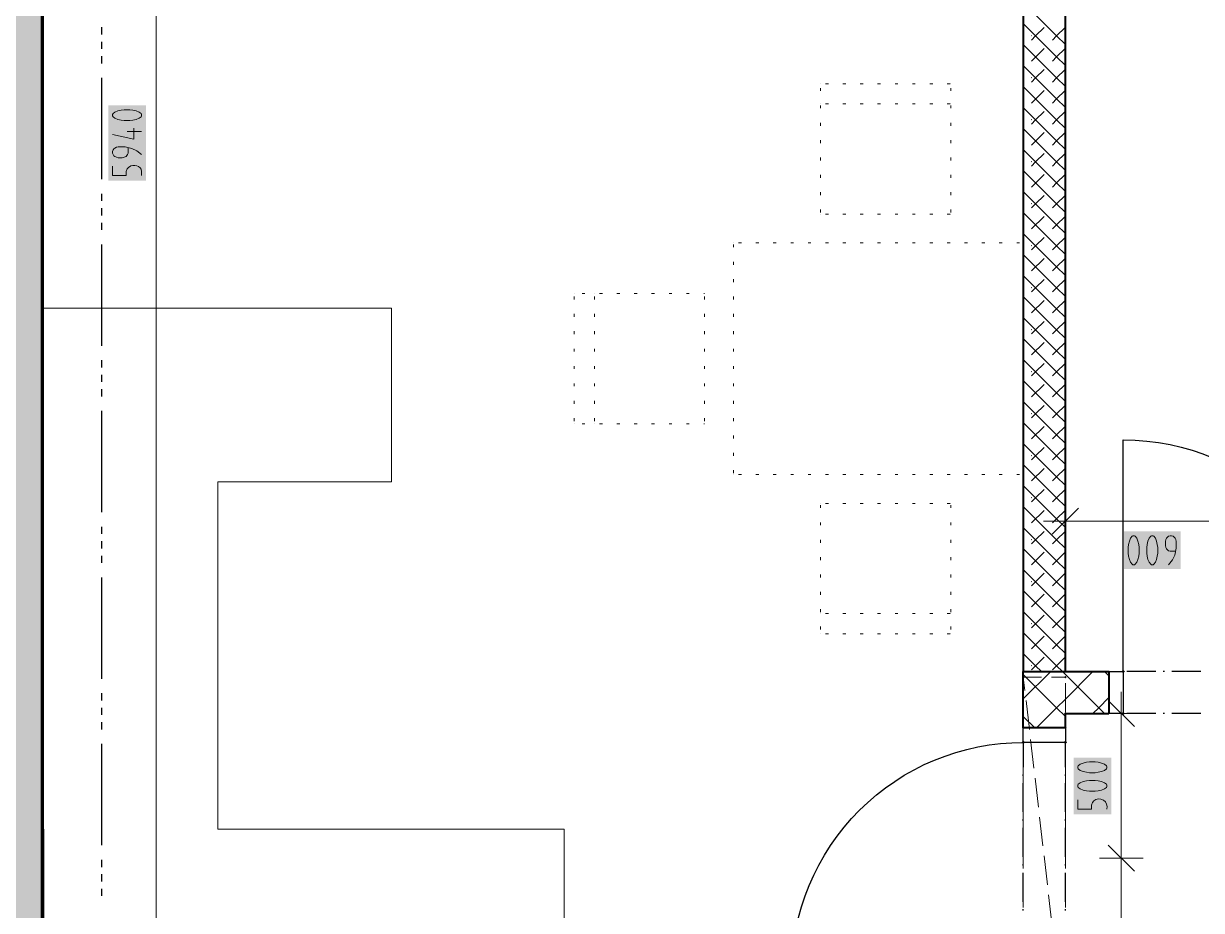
# Model space of a CAD drawing. Header units: millimetres. Extents: x 0 to 594, y 0 to 420.
# Drawn here: x 354.92 to 396.01, y 287.21 to 318.18 of the extents above; entities that cross this region are included whole.
import ezdxf

# ---------------------------------------------------------------- set-up
doc = ezdxf.new("R2010")
doc.units = ezdxf.units.MM
doc.header["$LTSCALE"] = 8
for name, color, linetype in [('PDF_Dvere', 7, 'Continuous'), ('PDF_Koty delkove', 7, 'Continuous'), ('PDF_Kuchyne', 7, 'Continuous'), ('PDF_Nabytek', 7, 'Continuous'), ('PDF_Pozarni useky', 7, 'Continuous'), ('PDF_Preklady', 7, 'Continuous'), ('PDF_Pricky zdene', 7, 'Continuous'), ('PDF_Steny obvodove nosne', 7, 'Continuous')]:
    doc.layers.add(name, color=color, linetype=linetype)

msp = doc.modelspace()

# ---------------------------------------------------------------- linework, layer by layer
at = {"layer": 'PDF_Dvere', "lineweight": 25}
for points in [[(393.287, 295.556), (393.287, 303.644, -0.414213), (401.375, 295.556), (401.245, 295.556)], [(389.799, 285.394), (389.799, 284.992), (381.712, 284.992, -0.414214), (389.799, 293.079), (389.799, 292.218)]]:
    msp.add_lwpolyline(points, format="xyb", dxfattribs=at)
for points in [[(393.287, 294.09), (392.781, 294.09), (392.781, 295.556), (393.287, 295.556)], [(391.265, 293.585), (391.265, 293.079), (389.799, 293.079), (389.799, 293.585)]]:
    msp.add_lwpolyline(points, close=True, dxfattribs=at)
for points in [[(394.421, 295.556), (393.41, 295.556)], [(394.725, 295.556), (394.674, 295.556)], [(395.988, 295.556), (394.977, 295.556)], [(394.421, 294.09), (393.41, 294.09)], [(394.725, 294.09), (394.674, 294.09)], [(395.988, 294.09), (394.977, 294.09)], [(391.265, 292.218), (391.265, 293.079)], [(389.799, 291.914), (389.799, 291.965)], [(391.265, 291.914), (391.265, 291.965)], [(389.799, 290.651), (389.799, 291.662)], [(391.265, 290.651), (391.265, 291.662)], [(389.799, 290.347), (389.799, 290.398)], [(391.265, 290.347), (391.265, 290.398)], [(389.799, 289.084), (389.799, 290.095)], [(391.265, 289.084), (391.265, 290.095)], [(389.799, 288.78), (389.799, 288.831)], [(389.799, 287.517), (389.799, 288.528)], [(391.265, 288.78), (391.265, 288.831)], [(391.265, 287.517), (391.265, 288.528)], [(389.799, 287.213), (389.799, 287.264)], [(391.265, 287.213), (391.265, 287.264)]]:
    msp.add_lwpolyline(points, dxfattribs=at)
at = {"layer": 'PDF_Dvere', "lineweight": 25, "transparency": 33554559}
for points in [[(393.35, 295.556), (393.287, 295.493), (393.287, 295.619), (393.224, 295.556)], [(393.35, 294.09), (393.287, 294.027), (393.287, 294.153), (393.224, 294.09)], [(389.799, 293.016), (389.736, 293.079), (389.862, 293.079), (389.799, 293.143)], [(391.265, 293.016), (391.202, 293.079), (391.328, 293.079), (391.265, 293.143)]]:
    msp.add_solid(points, dxfattribs=at)
at = {"layer": 'PDF_Koty delkove', "lineweight": 18}
for points in [[(359.539, 265.019), (359.539, 269.827), (359.539, 271.394), (359.539, 280.998), (359.539, 282.515), (359.539, 283.981), (359.539, 344.032), (359.539, 347.874)], [(358.628, 315.168), (358.426, 315.168), (358.326, 315.154), (358.208, 315.127), (358.107, 315.087), (358.039, 315.033), (358.023, 315.006), (358.023, 314.952), (358.039, 314.925), (358.107, 314.871), (358.208, 314.831), (358.326, 314.803)], [(358.326, 314.803), (358.426, 314.789), (358.628, 314.789), (358.729, 314.803), (358.848, 314.831), (358.949, 314.871), (359.016, 314.925), (359.034, 314.952), (359.034, 315.006), (359.016, 315.033), (358.949, 315.087), (358.848, 315.127), (358.729, 315.154), (358.628, 315.168)], [(358.764, 314.52), (358.764, 314.141), (358.023, 314.304)], [(359.034, 314.412), (358.528, 314.412)], [(359.034, 313.602), (358.865, 313.737), (358.696, 313.818), (358.46, 313.872), (358.224, 313.872), (358.157, 313.858), (358.107, 313.831), (358.073, 313.804), (358.039, 313.764), (358.023, 313.71), (358.023, 313.656), (358.039, 313.602), (358.073, 313.561), (358.107, 313.535), (358.157, 313.507), (358.224, 313.493), (358.359, 313.493), (358.426, 313.507), (358.494, 313.535), (358.544, 313.602), (358.562, 313.656), (358.562, 313.845)], [(358.023, 313.197), (358.023, 312.873), (358.494, 312.873), (358.494, 313.008), (358.528, 313.102), (358.579, 313.156), (358.663, 313.21), (358.729, 313.224), (358.797, 313.224), (358.865, 313.21), (358.932, 313.183), (358.982, 313.143), (359.016, 313.089), (359.034, 313.008), (359.034, 312.873)], [(391.72, 301.255), (390.81, 300.346)], [(391.265, 301.559), (391.265, 300.801), (391.265, 300.042)], [(391.265, 300.801), (390.507, 300.801)], [(417.197, 300.801), (411.065, 300.801), (405.823, 300.801), (397.331, 300.801), (391.265, 300.801)], [(394.352, 300.278), (394.324, 300.295), (394.271, 300.295), (394.243, 300.278), (394.19, 300.21), (394.149, 300.109), (394.122, 299.991), (394.109, 299.89)], [(394.109, 299.89), (394.109, 299.687), (394.122, 299.587), (394.149, 299.469), (394.19, 299.368), (394.243, 299.3), (394.271, 299.284), (394.324, 299.284), (394.352, 299.3), (394.405, 299.368), (394.446, 299.469), (394.473, 299.587), (394.487, 299.687), (394.487, 299.89), (394.473, 299.991), (394.446, 300.109), (394.405, 300.21), (394.352, 300.278)], [(395.107, 299.755), (394.919, 299.755), (394.864, 299.772), (394.824, 299.806), (394.797, 299.84), (394.771, 299.89), (394.757, 299.957), (394.757, 300.092), (394.771, 300.16), (394.797, 300.21), (394.824, 300.243), (394.864, 300.278), (394.919, 300.295), (394.972, 300.295), (395.026, 300.278), (395.067, 300.243), (395.094, 300.21), (395.121, 300.16), (395.135, 300.092), (395.135, 299.856), (395.081, 299.621), (395, 299.452), (394.864, 299.284)], [(393.218, 294.09), (393.218, 294.849)], [(393.673, 293.635), (392.763, 294.545)], [(393.977, 294.09), (393.218, 294.09), (392.46, 294.09)], [(393.218, 264.115), (393.218, 275.943), (393.218, 289.035), (393.218, 294.09)], [(392.307, 292.4), (392.105, 292.4), (392.005, 292.386), (391.887, 292.36), (391.786, 292.319), (391.718, 292.266), (391.702, 292.238), (391.702, 292.185), (391.718, 292.157), (391.786, 292.104), (391.887, 292.063), (392.005, 292.036), (392.105, 292.022), (392.307, 292.022), (392.409, 292.036), (392.527, 292.063), (392.628, 292.104), (392.696, 292.157)], [(392.696, 292.157), (392.713, 292.185), (392.713, 292.238), (392.696, 292.266), (392.628, 292.319), (392.527, 292.36), (392.409, 292.386), (392.307, 292.4)], [(393.673, 288.581), (392.763, 289.49)], [(393.977, 289.035), (393.218, 289.035), (392.46, 289.035)]]:
    msp.add_lwpolyline(points, dxfattribs=at)
for points in [[(393.461, 299.89), (393.461, 299.687), (393.474, 299.587), (393.501, 299.469), (393.542, 299.368), (393.595, 299.3), (393.623, 299.284), (393.676, 299.284), (393.704, 299.3), (393.757, 299.368), (393.798, 299.469), (393.825, 299.587), (393.839, 299.687), (393.839, 299.89), (393.825, 299.991), (393.798, 300.109), (393.757, 300.21), (393.704, 300.278), (393.676, 300.295), (393.623, 300.295), (393.595, 300.278), (393.542, 300.21), (393.501, 300.109), (393.474, 299.991)], [(392.307, 291.752), (392.105, 291.752), (392.005, 291.738), (391.887, 291.712), (391.786, 291.671), (391.718, 291.618), (391.702, 291.59), (391.702, 291.537), (391.718, 291.509), (391.786, 291.456), (391.887, 291.415), (392.005, 291.388), (392.105, 291.374), (392.307, 291.374), (392.409, 291.388), (392.527, 291.415), (392.628, 291.456), (392.696, 291.509), (392.713, 291.537), (392.713, 291.59), (392.696, 291.618), (392.628, 291.671), (392.527, 291.712), (392.409, 291.738)]]:
    msp.add_lwpolyline(points, close=True, dxfattribs=at)
msp.add_lwpolyline([(391.702, 291.077), (391.702, 290.753), (392.173, 290.753), (392.173, 290.889), (392.207, 290.983), (392.258, 291.037, -0.753253), (392.713, 290.753)], format="xyb", dxfattribs=at)
at = {"layer": 'PDF_Koty delkove', "color": 7, "lineweight": 18, "true_color": 0xffffff, "transparency": 33554559}
for points in [[(359.185, 312.694), (359.185, 315.319), (357.871, 312.694), (357.871, 315.319)], [(395.287, 300.447), (393.309, 300.447), (395.287, 299.132), (393.309, 299.132)], [(392.865, 290.574), (392.865, 292.552), (391.55, 290.574), (391.55, 292.552)]]:
    msp.add_solid(points, dxfattribs=at)
at = {"layer": 'PDF_Kuchyne', "lineweight": 13}
for points in [[(361.694, 302.178), (367.76, 302.178), (367.76, 308.244), (355.629, 308.244)], [(361.694, 302.178), (361.694, 290.046), (373.775, 290.046), (373.775, 283.981), (355.629, 283.981), (355.629, 290.046)]]:
    msp.add_lwpolyline(points, dxfattribs=at)
at = {"layer": 'PDF_Nabytek', "lineweight": 13}
for points in [[(382.718, 316.076), (382.718, 316.076)], [(382.718, 316.076), (382.718, 316.076)], [(382.997, 316.076), (382.896, 316.076)], [(383.604, 316.076), (383.503, 316.076)], [(384.211, 316.076), (384.109, 316.076)], [(384.817, 316.076), (384.716, 316.076)], [(385.424, 316.076), (385.323, 316.076)], [(386.03, 316.076), (385.929, 316.076)], [(386.637, 316.076), (386.536, 316.076)], [(387.243, 316.076), (387.142, 316.076)], [(387.268, 316.076), (387.268, 316.076)], [(387.268, 316.076), (387.268, 316.076)], [(382.718, 315.824), (382.718, 315.925)], [(387.268, 315.824), (387.268, 315.925)], [(382.718, 315.368), (382.718, 315.368)], [(382.718, 315.217), (382.718, 315.318)], [(382.997, 315.368), (382.896, 315.368)], [(383.604, 315.368), (383.503, 315.368)], [(384.211, 315.368), (384.109, 315.368)], [(384.817, 315.368), (384.716, 315.368)], [(385.424, 315.368), (385.323, 315.368)], [(386.03, 315.368), (385.929, 315.368)], [(386.637, 315.368), (386.536, 315.368)], [(387.243, 315.368), (387.142, 315.368)], [(387.268, 315.368), (387.268, 315.368)], [(387.268, 315.217), (387.268, 315.318)], [(382.718, 314.611), (382.718, 314.712)], [(387.268, 314.611), (387.268, 314.712)], [(382.718, 314.004), (382.718, 314.105)], [(387.268, 314.004), (387.268, 314.105)], [(382.718, 313.397), (382.718, 313.498)], [(387.268, 313.397), (387.268, 313.498)], [(382.718, 312.791), (382.718, 312.892)], [(387.268, 312.791), (387.268, 312.892)], [(382.718, 312.184), (382.718, 312.285)], [(387.268, 312.184), (387.268, 312.285)], [(382.718, 311.578), (382.718, 311.679)], [(382.718, 311.527), (382.718, 311.527)], [(382.718, 311.527), (382.718, 311.527)], [(382.997, 311.527), (382.896, 311.527)], [(383.604, 311.527), (383.503, 311.527)], [(384.211, 311.527), (384.109, 311.527)], [(384.817, 311.527), (384.716, 311.527)], [(385.424, 311.527), (385.323, 311.527)], [(386.03, 311.527), (385.929, 311.527)], [(386.637, 311.527), (386.536, 311.527)], [(387.243, 311.527), (387.142, 311.527)], [(387.268, 311.578), (387.268, 311.679)], [(387.268, 311.527), (387.268, 311.527)], [(387.268, 311.527), (387.268, 311.527)], [(379.69, 310.516), (379.69, 310.516)], [(379.69, 310.516), (379.69, 310.516)], [(379.69, 310.365), (379.69, 310.466)], [(379.965, 310.516), (379.863, 310.516)], [(380.571, 310.516), (380.47, 310.516)], [(381.178, 310.516), (381.077, 310.516)], [(381.784, 310.516), (381.683, 310.516)], [(382.391, 310.516), (382.29, 310.516)], [(382.997, 310.516), (382.896, 310.516)], [(383.604, 310.516), (383.503, 310.516)], [(384.211, 310.516), (384.109, 310.516)], [(384.817, 310.516), (384.716, 310.516)], [(385.424, 310.516), (385.323, 310.516)], [(386.03, 310.516), (385.929, 310.516)], [(386.637, 310.516), (386.536, 310.516)], [(387.243, 310.516), (387.142, 310.516)], [(387.85, 310.516), (387.749, 310.516)], [(388.457, 310.516), (388.356, 310.516)], [(389.063, 310.516), (388.962, 310.516)], [(389.67, 310.516), (389.569, 310.516)], [(389.799, 310.516), (389.799, 310.516)], [(389.799, 310.516), (389.799, 310.516)], [(389.799, 310.365), (389.799, 310.466)], [(379.69, 309.758), (379.69, 309.859)], [(389.799, 309.758), (389.799, 309.859)], [(379.69, 309.151), (379.69, 309.252)], [(389.799, 309.151), (389.799, 309.252)], [(374.129, 308.747), (374.129, 308.747)], [(374.129, 308.747), (374.129, 308.747)], [(374.129, 308.545), (374.129, 308.646)], [(374.505, 308.747), (374.404, 308.747)], [(374.837, 308.747), (374.837, 308.747)], [(374.837, 308.545), (374.837, 308.646)], [(375.112, 308.747), (375.011, 308.747)], [(375.718, 308.747), (375.617, 308.747)], [(376.325, 308.747), (376.224, 308.747)], [(376.932, 308.747), (376.831, 308.747)], [(377.538, 308.747), (377.437, 308.747)], [(378.145, 308.747), (378.044, 308.747)], [(378.679, 308.747), (378.65, 308.747)], [(378.679, 308.747), (378.679, 308.747)], [(378.679, 308.545), (378.679, 308.646)], [(379.69, 308.545), (379.69, 308.646)], [(389.799, 308.545), (389.799, 308.646)], [(374.129, 307.938), (374.129, 308.039)], [(374.837, 307.938), (374.837, 308.039)], [(378.679, 307.938), (378.679, 308.039)], [(379.69, 307.938), (379.69, 308.039)], [(389.799, 307.938), (389.799, 308.039)], [(374.129, 307.332), (374.129, 307.433)], [(374.837, 307.332), (374.837, 307.433)], [(378.679, 307.332), (378.679, 307.433)], [(379.69, 307.332), (379.69, 307.433)], [(389.799, 307.332), (389.799, 307.433)], [(374.129, 306.725), (374.129, 306.826)], [(374.837, 306.725), (374.837, 306.826)], [(378.679, 306.725), (378.679, 306.826)], [(379.69, 306.725), (379.69, 306.826)], [(389.799, 306.725), (389.799, 306.826)], [(374.129, 306.118), (374.129, 306.22)], [(374.837, 306.118), (374.837, 306.22)], [(378.679, 306.118), (378.679, 306.22)], [(379.69, 306.118), (379.69, 306.22)], [(389.799, 306.118), (389.799, 306.22)], [(374.129, 305.512), (374.129, 305.613)], [(374.837, 305.512), (374.837, 305.613)], [(378.679, 305.512), (378.679, 305.613)], [(379.69, 305.512), (379.69, 305.613)], [(389.799, 305.512), (389.799, 305.613)], [(374.129, 304.905), (374.129, 305.006)], [(374.837, 304.905), (374.837, 305.006)], [(378.679, 304.905), (378.679, 305.006)], [(379.69, 304.905), (379.69, 305.006)], [(389.799, 304.905), (389.799, 305.006)], [(374.129, 304.299), (374.129, 304.4)], [(374.129, 304.197), (374.129, 304.197)], [(374.129, 304.197), (374.129, 304.197)], [(374.505, 304.197), (374.404, 304.197)], [(374.837, 304.299), (374.837, 304.4)], [(374.837, 304.197), (374.837, 304.197)], [(375.112, 304.197), (375.011, 304.197)], [(375.718, 304.197), (375.617, 304.197)], [(376.325, 304.197), (376.224, 304.197)], [(376.932, 304.197), (376.831, 304.197)], [(377.538, 304.197), (377.437, 304.197)], [(378.145, 304.197), (378.044, 304.197)], [(378.679, 304.197), (378.65, 304.197)], [(378.679, 304.299), (378.679, 304.4)], [(378.679, 304.197), (378.679, 304.197)], [(378.679, 304.197), (378.679, 304.197)], [(379.69, 304.299), (379.69, 304.4)], [(389.799, 304.299), (389.799, 304.4)], [(379.69, 303.692), (379.69, 303.793)], [(389.799, 303.692), (389.799, 303.793)], [(379.69, 303.086), (379.69, 303.187)], [(389.799, 303.086), (389.799, 303.187)], [(379.69, 302.479), (379.69, 302.58)], [(389.799, 302.479), (389.799, 302.58)], [(379.69, 302.428), (379.69, 302.428)], [(379.69, 302.428), (379.69, 302.428)], [(379.965, 302.428), (379.863, 302.428)], [(380.571, 302.428), (380.47, 302.428)], [(381.178, 302.428), (381.077, 302.428)], [(381.784, 302.428), (381.683, 302.428)], [(382.391, 302.428), (382.29, 302.428)], [(382.997, 302.428), (382.896, 302.428)], [(383.604, 302.428), (383.503, 302.428)], [(384.211, 302.428), (384.109, 302.428)], [(384.817, 302.428), (384.716, 302.428)], [(385.424, 302.428), (385.323, 302.428)], [(386.03, 302.428), (385.929, 302.428)], [(386.637, 302.428), (386.536, 302.428)], [(387.243, 302.428), (387.142, 302.428)], [(387.85, 302.428), (387.749, 302.428)], [(388.457, 302.428), (388.356, 302.428)], [(389.063, 302.428), (388.962, 302.428)], [(389.67, 302.428), (389.569, 302.428)], [(389.799, 302.428), (389.799, 302.428)], [(389.799, 302.428), (389.799, 302.428)], [(382.718, 301.417), (382.718, 301.417)], [(382.718, 301.417), (382.718, 301.417)], [(382.718, 301.266), (382.718, 301.367)], [(382.997, 301.417), (382.896, 301.417)], [(383.604, 301.417), (383.503, 301.417)], [(384.211, 301.417), (384.109, 301.417)], [(384.817, 301.417), (384.716, 301.417)], [(385.424, 301.417), (385.323, 301.417)], [(386.03, 301.417), (385.929, 301.417)], [(386.637, 301.417), (386.536, 301.417)], [(387.243, 301.417), (387.142, 301.417)], [(387.268, 301.417), (387.268, 301.417)], [(387.268, 301.417), (387.268, 301.417)], [(387.268, 301.266), (387.268, 301.367)], [(382.718, 300.659), (382.718, 300.76)], [(387.268, 300.659), (387.268, 300.76)], [(382.718, 300.053), (382.718, 300.154)], [(387.268, 300.053), (387.268, 300.154)], [(382.718, 299.446), (382.718, 299.547)], [(387.268, 299.446), (387.268, 299.547)], [(382.718, 298.839), (382.718, 298.941)], [(387.268, 298.839), (387.268, 298.941)], [(382.718, 298.233), (382.718, 298.334)], [(387.268, 298.233), (387.268, 298.334)], [(382.718, 297.626), (382.718, 297.727)], [(382.718, 297.575), (382.718, 297.575)], [(382.997, 297.575), (382.896, 297.575)], [(383.604, 297.575), (383.503, 297.575)], [(384.211, 297.575), (384.109, 297.575)], [(384.817, 297.575), (384.716, 297.575)], [(385.424, 297.575), (385.323, 297.575)], [(386.03, 297.575), (385.929, 297.575)], [(386.637, 297.575), (386.536, 297.575)], [(387.243, 297.575), (387.142, 297.575)], [(387.268, 297.626), (387.268, 297.727)], [(387.268, 297.575), (387.268, 297.575)], [(382.718, 297.02), (382.718, 297.121)], [(382.718, 296.868), (382.718, 296.868)], [(382.718, 296.868), (382.718, 296.868)], [(382.997, 296.868), (382.896, 296.868)], [(383.604, 296.868), (383.503, 296.868)], [(384.211, 296.868), (384.109, 296.868)], [(384.817, 296.868), (384.716, 296.868)], [(385.424, 296.868), (385.323, 296.868)], [(386.03, 296.868), (385.929, 296.868)], [(386.637, 296.868), (386.536, 296.868)], [(387.243, 296.868), (387.142, 296.868)], [(387.268, 297.02), (387.268, 297.121)], [(387.268, 296.868), (387.268, 296.868)], [(387.268, 296.868), (387.268, 296.868)]]:
    msp.add_lwpolyline(points, dxfattribs=at)
at = {"layer": 'PDF_Pozarni useky', "lineweight": 30}
for points in [[(357.651, 317.795), (357.651, 318.048)], [(357.651, 317.29), (357.651, 317.542)], [(357.651, 316.784), (357.651, 317.037)], [(357.651, 312.74), (357.651, 316.279)], [(357.651, 311.982), (357.651, 312.235)], [(357.651, 311.477), (357.651, 311.729)], [(357.651, 310.971), (357.651, 311.224)], [(357.651, 306.927), (357.651, 310.466)], [(357.651, 306.169), (357.651, 306.422)], [(357.651, 305.663), (357.651, 305.916)], [(357.651, 305.158), (357.651, 305.411)], [(357.651, 301.114), (357.651, 304.653)], [(357.651, 300.356), (357.651, 300.609)], [(357.651, 299.85), (357.651, 300.103)], [(357.651, 299.345), (357.651, 299.598)], [(357.651, 295.301), (357.651, 298.839)], [(357.651, 294.543), (357.651, 294.796)], [(357.651, 294.037), (357.651, 294.29)], [(357.651, 293.532), (357.651, 293.785)], [(357.651, 289.488), (357.651, 293.026)], [(357.651, 288.73), (357.651, 288.983)], [(357.651, 288.224), (357.651, 288.477)], [(357.651, 287.719), (357.651, 287.972)]]:
    msp.add_lwpolyline(points, dxfattribs=at)
at = {"layer": 'PDF_Preklady', "lineweight": 18}
for points in [[(389.853, 294.889), (389.799, 295.354), (390.428, 295.354)], [(389.799, 294.138), (389.799, 295.149)], [(391.265, 295.354), (390.782, 295.354)], [(391.265, 295.354), (391.265, 295.354)], [(391.265, 294.138), (391.265, 295.149)], [(390.01, 293.533), (389.894, 294.538)], [(389.799, 292.774), (389.799, 293.585), (389.799, 293.785)], [(391.265, 292.774), (391.265, 293.585), (391.265, 293.785)], [(390.168, 292.178), (390.051, 293.182)], [(389.799, 291.409), (389.799, 292.42)], [(391.265, 291.409), (391.265, 292.42)], [(390.325, 290.822), (390.209, 291.826)], [(389.799, 290.044), (389.799, 291.055)], [(391.265, 290.044), (391.265, 291.055)], [(390.482, 289.466), (390.366, 290.471)], [(389.799, 288.679), (389.799, 289.69)], [(391.265, 288.679), (391.265, 289.69)], [(390.64, 288.111), (390.523, 289.115)], [(389.799, 287.314), (389.799, 288.325)], [(391.265, 287.314), (391.265, 288.325)], [(390.797, 286.755), (390.68, 287.759)]]:
    msp.add_lwpolyline(points, dxfattribs=at)
at = {"layer": 'PDF_Preklady', "lineweight": 18, "transparency": 33554559}
for points in [[(389.805, 295.309), (389.754, 295.349), (389.844, 295.359), (389.794, 295.399)], [(389.845, 295.354), (389.799, 295.309), (389.799, 295.399), (389.754, 295.354)], [(389.799, 295.309), (389.754, 295.354), (389.845, 295.354), (389.799, 295.399)], [(391.31, 295.354), (391.265, 295.309), (391.265, 295.399), (391.219, 295.354)], [(391.265, 295.309), (391.22, 295.354), (391.311, 295.354), (391.265, 295.399)], [(391.265, 294.045), (391.22, 294.09), (391.311, 294.09), (391.265, 294.136)], [(391.265, 294.045), (391.22, 294.09), (391.311, 294.09), (391.265, 294.136)], [(389.799, 293.539), (389.754, 293.585), (389.845, 293.585), (389.799, 293.63)], [(389.799, 293.539), (389.754, 293.585), (389.845, 293.585), (389.799, 293.63)], [(391.265, 293.539), (391.22, 293.585), (391.311, 293.585), (391.265, 293.63)], [(391.265, 293.539), (391.22, 293.585), (391.311, 293.585), (391.265, 293.63)]]:
    msp.add_solid(points, dxfattribs=at)
at = {"layer": 'PDF_Pricky zdene', "lineweight": 40}
msp.add_lwpolyline([(391.265, 295.556), (391.265, 344.032), (391.265, 344.184), (389.799, 344.184), (389.799, 344.032), (389.799, 295.556), (391.265, 295.556)], close=True, dxfattribs=at)
at = {"layer": 'PDF_Pricky zdene', "lineweight": 9}
for points in [[(391.265, 317.444), (390.962, 317.747), (389.799, 318.91)], [(390.229, 317.747), (389.799, 318.177)], [(390.082, 317.6), (390.229, 317.747), (390.522, 318.04)], [(391.265, 316.711), (390.962, 317.014), (390.229, 317.747)], [(390.815, 317.6), (390.962, 317.747), (391.255, 318.04)], [(391.265, 315.978), (390.962, 316.281), (389.799, 317.444)], [(390.082, 316.867), (390.522, 317.307)], [(390.962, 317.014), (391.255, 317.307)], [(390.815, 316.867), (390.962, 317.014)], [(390.229, 316.281), (389.799, 316.711)], [(390.082, 316.134), (390.229, 316.281), (390.522, 316.574)], [(390.815, 316.134), (390.962, 316.281), (391.255, 316.574)], [(391.265, 315.245), (390.962, 315.548), (390.229, 316.281)], [(391.265, 314.512), (390.962, 314.815), (389.799, 315.978)], [(390.082, 315.401), (390.522, 315.841)], [(390.962, 315.548), (391.255, 315.841)], [(390.229, 314.815), (389.799, 315.245)], [(390.815, 315.401), (390.962, 315.548)], [(390.082, 314.669), (390.229, 314.815), (390.522, 315.108)], [(391.265, 313.779), (390.962, 314.082), (390.229, 314.815)], [(390.815, 314.669), (390.962, 314.815), (391.255, 315.108)], [(391.265, 313.046), (390.962, 313.349), (389.799, 314.512)], [(390.082, 313.936), (390.522, 314.375)], [(390.815, 313.936), (390.962, 314.082)], [(390.962, 314.082), (391.255, 314.375)], [(390.229, 313.349), (389.799, 313.779)], [(390.082, 313.203), (390.229, 313.349), (390.522, 313.642)], [(390.815, 313.203), (390.962, 313.349), (391.255, 313.642)], [(391.265, 312.313), (390.962, 312.616), (390.229, 313.349)], [(391.265, 311.58), (390.962, 311.883), (389.799, 313.046)], [(390.082, 312.47), (390.522, 312.909)], [(390.962, 312.616), (391.255, 312.909)], [(390.815, 312.47), (390.962, 312.616)], [(390.229, 311.883), (389.799, 312.313)], [(390.082, 311.737), (390.229, 311.883), (390.522, 312.176)], [(390.815, 311.737), (390.962, 311.883), (391.255, 312.176)], [(391.255, 310.711), (390.962, 310.417), (389.799, 311.58)], [(391.265, 310.847), (390.962, 311.15), (390.229, 311.883)], [(390.082, 311.004), (390.522, 311.444)], [(390.815, 311.004), (390.962, 311.15)], [(390.962, 311.15), (391.255, 311.444)], [(390.229, 310.417), (389.799, 310.847)], [(390.082, 310.271), (390.229, 310.417), (390.522, 310.711)], [(391.265, 309.381), (390.962, 309.684), (390.229, 310.417)], [(390.815, 310.271), (390.962, 310.417)], [(391.265, 310.114), (390.962, 310.417)], [(391.265, 308.648), (390.962, 308.952), (389.799, 310.114)], [(390.082, 309.538), (390.522, 309.978)], [(390.962, 309.684), (391.255, 309.978)], [(390.815, 309.538), (390.962, 309.684)], [(390.229, 308.952), (389.799, 309.381)], [(390.082, 308.805), (390.229, 308.952), (390.522, 309.245)], [(390.815, 308.805), (390.962, 308.952), (391.255, 309.245)], [(391.255, 307.779), (390.962, 307.486), (389.799, 308.648)], [(391.265, 307.915), (390.962, 308.219), (390.229, 308.952)], [(390.082, 308.072), (390.522, 308.512)], [(390.962, 308.219), (391.255, 308.512)], [(390.229, 307.486), (389.799, 307.915)], [(390.815, 308.072), (390.962, 308.219)], [(390.082, 307.339), (390.229, 307.486), (390.522, 307.779)], [(390.815, 306.606), (390.962, 306.753), (390.229, 307.486)], [(390.815, 307.339), (390.962, 307.486)], [(391.265, 307.182), (390.962, 307.486)], [(391.255, 306.313), (390.962, 306.02), (389.799, 307.182)], [(390.082, 306.606), (390.522, 307.046)], [(390.962, 306.753), (391.255, 307.046)], [(391.265, 306.449), (390.962, 306.753)], [(390.229, 306.02), (389.799, 306.449)], [(390.082, 305.873), (390.229, 306.02), (390.522, 306.313)], [(390.815, 305.14), (390.962, 305.287), (390.229, 306.02)], [(390.815, 305.873), (390.962, 306.02)], [(391.265, 305.716), (390.962, 306.02)], [(391.255, 304.847), (390.962, 304.554), (389.799, 305.716)], [(390.082, 305.14), (390.522, 305.58)], [(390.962, 305.287), (391.255, 305.58)], [(390.229, 304.554), (389.799, 304.983)], [(391.265, 304.983), (390.962, 305.287)], [(390.082, 304.407), (390.229, 304.554), (390.522, 304.847)], [(390.815, 303.674), (390.962, 303.821), (390.229, 304.554)], [(390.815, 304.407), (390.962, 304.554)], [(391.265, 304.251), (390.962, 304.554)], [(391.255, 303.381), (390.962, 303.088), (389.799, 304.251)], [(390.082, 303.674), (390.522, 304.114)], [(390.962, 303.821), (391.255, 304.114)], [(391.265, 303.518), (390.962, 303.821)], [(390.229, 303.088), (389.799, 303.518)], [(390.082, 302.941), (390.229, 303.088), (390.522, 303.381)], [(390.815, 302.208), (390.962, 302.355), (390.229, 303.088)], [(390.815, 302.941), (390.962, 303.088)], [(391.265, 302.785), (390.962, 303.088)], [(391.255, 301.915), (390.962, 301.622), (389.799, 302.785)], [(390.082, 302.208), (390.522, 302.648)], [(390.962, 302.355), (391.255, 302.648)], [(391.265, 302.052), (390.962, 302.355)], [(390.229, 301.622), (389.799, 302.052)], [(390.082, 301.475), (390.229, 301.622), (390.522, 301.915)], [(391.255, 300.449), (390.962, 300.156), (389.799, 301.319)], [(390.815, 300.742), (390.962, 300.889), (390.229, 301.622)], [(390.815, 301.475), (390.962, 301.622)], [(391.265, 301.319), (390.962, 301.622)], [(390.082, 300.742), (390.522, 301.182)], [(390.962, 300.889), (391.255, 301.182)], [(391.265, 300.586), (390.962, 300.889)], [(390.229, 300.156), (389.799, 300.586)], [(390.082, 300.01), (390.229, 300.156), (390.522, 300.449)], [(391.265, 299.12), (390.962, 299.423), (390.229, 300.156)], [(390.815, 300.01), (390.962, 300.156)], [(391.265, 299.853), (390.962, 300.156)], [(391.265, 298.387), (390.962, 298.69), (389.799, 299.853)], [(390.082, 299.277), (390.522, 299.716)], [(390.962, 299.423), (391.255, 299.716)], [(390.815, 299.277), (390.962, 299.423)], [(390.229, 298.69), (389.799, 299.12)], [(390.082, 298.544), (390.229, 298.69), (390.522, 298.983)], [(390.815, 298.544), (390.962, 298.69), (391.255, 298.983)], [(391.255, 297.517), (390.962, 297.224), (389.799, 298.387)], [(391.265, 297.654), (390.962, 297.957), (390.229, 298.69)], [(390.082, 297.811), (390.522, 298.25)], [(390.815, 297.811), (390.962, 297.957)], [(390.962, 297.957), (391.255, 298.25)], [(390.229, 297.224), (389.799, 297.654)], [(390.082, 297.078), (390.229, 297.224), (390.522, 297.517)], [(391.265, 296.188), (390.962, 296.491), (390.229, 297.224)], [(390.815, 297.078), (390.962, 297.224)], [(391.265, 296.921), (390.962, 297.224)], [(391.164, 295.556), (390.962, 295.758), (389.799, 296.921)], [(390.082, 296.345), (390.522, 296.785)], [(390.962, 296.491), (391.255, 296.785)], [(390.815, 296.345), (390.962, 296.491)], [(390.229, 295.758), (389.799, 296.188)], [(390.082, 295.612), (390.229, 295.758), (390.522, 296.052)], [(390.815, 295.612), (390.962, 295.758), (391.255, 296.052)], [(390.76, 295.556), (389.799, 294.596)], [(390.431, 295.556), (390.229, 295.758)], [(391.265, 295.455), (391.164, 295.556)], [(392.226, 295.556), (391.265, 294.595)], [(392.781, 295.405), (392.63, 295.556)], [(391.265, 293.989), (391.265, 293.989), (390.962, 294.292), (389.799, 295.455)], [(392.63, 294.09), (392.428, 294.292), (391.265, 295.455)], [(390.962, 294.292), (390.254, 293.585)], [(391.265, 294.595), (390.962, 294.292)], [(392.781, 294.646), (392.428, 294.292), (392.226, 294.09)], [(390.204, 293.585), (389.799, 293.989)]]:
    msp.add_lwpolyline(points, dxfattribs=at)
at = {"layer": 'PDF_Pricky zdene', "lineweight": 40}
for points in [[(389.799, 293.585), (389.799, 295.354), (389.799, 295.556), (391.265, 295.556), (391.265, 295.556), (392.781, 295.556), (392.781, 294.09)], [(391.265, 293.585), (391.265, 294.09), (392.781, 294.09)], [(391.265, 293.585), (389.799, 293.585)]]:
    msp.add_lwpolyline(points, dxfattribs=at)
at = {"layer": 'PDF_Pricky zdene', "lineweight": 9, "transparency": 33554559}
for points in [[(390.082, 317.727), (390.06, 317.75), (390.105, 317.75), (390.082, 317.773)], [(390.962, 317.724), (390.939, 317.747), (390.985, 317.747), (390.962, 317.77)], [(390.082, 316.261), (390.06, 316.284), (390.105, 316.284), (390.082, 316.307)], [(390.962, 316.258), (390.939, 316.281), (390.985, 316.281), (390.962, 316.304)], [(390.082, 314.795), (390.06, 314.818), (390.105, 314.818), (390.082, 314.841)], [(390.962, 314.792), (390.939, 314.815), (390.985, 314.815), (390.962, 314.838)], [(390.082, 313.329), (390.06, 313.352), (390.105, 313.352), (390.082, 313.375)], [(390.962, 313.326), (390.939, 313.349), (390.985, 313.349), (390.962, 313.372)], [(390.082, 311.863), (390.06, 311.886), (390.105, 311.886), (390.082, 311.909)], [(390.962, 311.861), (390.939, 311.883), (390.985, 311.883), (390.962, 311.906)], [(390.082, 310.398), (390.06, 310.42), (390.105, 310.42), (390.082, 310.443)], [(390.962, 310.395), (390.939, 310.417), (390.985, 310.417), (390.962, 310.44)], [(390.082, 308.932), (390.06, 308.954), (390.105, 308.954), (390.082, 308.977)], [(390.962, 308.929), (390.939, 308.952), (390.985, 308.952), (390.962, 308.974)], [(390.082, 307.466), (390.06, 307.489), (390.105, 307.489), (390.082, 307.511)], [(390.962, 307.463), (390.939, 307.486), (390.985, 307.486), (390.962, 307.508)], [(390.082, 306), (390.06, 306.023), (390.105, 306.023), (390.082, 306.045)], [(390.962, 305.997), (390.939, 306.02), (390.985, 306.02), (390.962, 306.042)], [(390.082, 304.534), (390.06, 304.557), (390.105, 304.557), (390.082, 304.579)], [(390.962, 304.531), (390.939, 304.554), (390.985, 304.554), (390.962, 304.577)], [(390.082, 303.068), (390.06, 303.091), (390.105, 303.091), (390.082, 303.114)], [(390.962, 303.065), (390.939, 303.088), (390.985, 303.088), (390.962, 303.111)], [(390.082, 301.602), (390.06, 301.625), (390.105, 301.625), (390.082, 301.648)], [(390.962, 301.599), (390.939, 301.622), (390.985, 301.622), (390.962, 301.645)], [(390.082, 300.136), (390.06, 300.159), (390.105, 300.159), (390.082, 300.182)], [(390.962, 300.133), (390.939, 300.156), (390.985, 300.156), (390.962, 300.179)], [(390.082, 298.67), (390.06, 298.693), (390.105, 298.693), (390.082, 298.716)], [(390.962, 298.667), (390.939, 298.69), (390.985, 298.69), (390.962, 298.713)], [(390.082, 297.204), (390.06, 297.227), (390.105, 297.227), (390.082, 297.25)], [(390.962, 297.202), (390.939, 297.224), (390.985, 297.224), (390.962, 297.247)], [(390.082, 295.739), (390.06, 295.761), (390.105, 295.761), (390.082, 295.784)], [(390.962, 295.736), (390.939, 295.758), (390.985, 295.758), (390.962, 295.781)]]:
    msp.add_solid(points, dxfattribs=at)
at = {"layer": 'PDF_Steny obvodove nosne', "lineweight": 70}
msp.add_lwpolyline([(353.556, 346.408), (353.556, 344.032), (353.556, 271.394), (353.556, 261.436), (353.556, 259.01), (355.578, 259.01), (355.578, 261.436), (355.578, 271.394), (355.578, 344.032), (355.578, 346.408)], close=True, dxfattribs=at)
at = {"layer": 'PDF_Steny obvodove nosne', "color": 9, "lineweight": 9, "true_color": 0xc0c0c0, "transparency": 33554559}
msp.add_solid([(353.556, 346.408), (353.556, 259.01), (355.578, 346.408), (355.578, 259.01)], dxfattribs=at)

doc.saveas('drawing.dxf')
